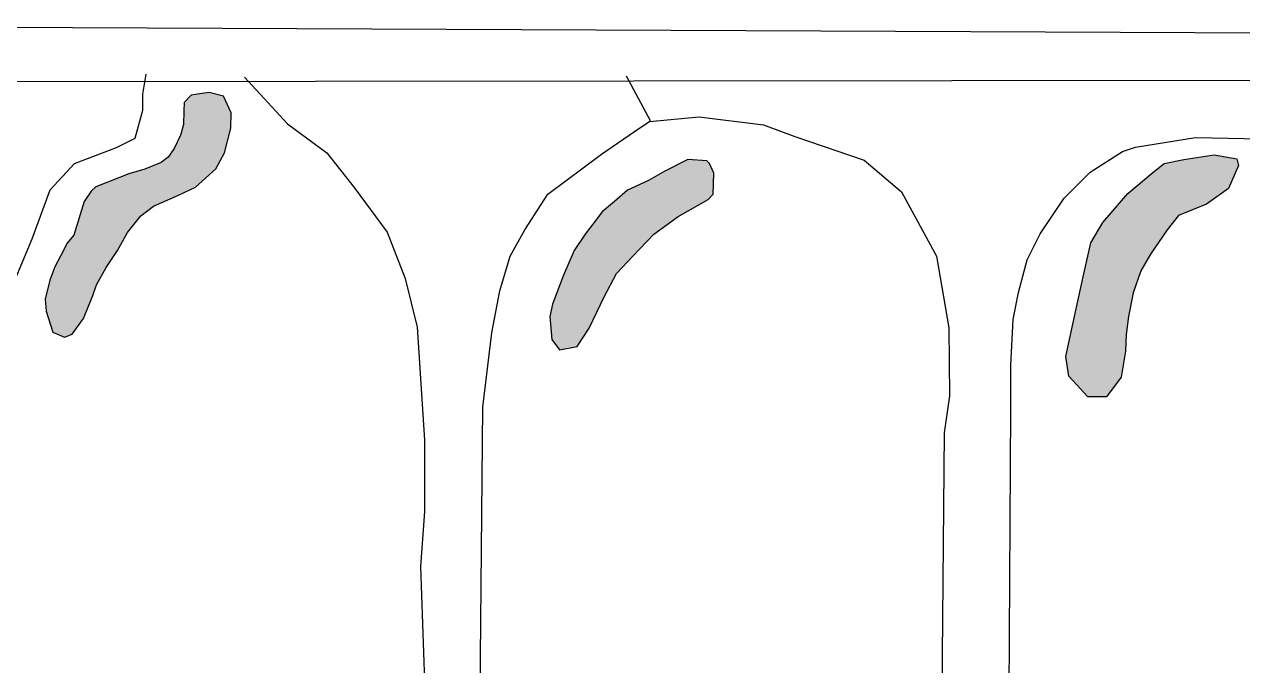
# Model space of a CAD drawing. Header units: millimetres. Extents: x 245 to 515, y 87 to 339.
# Drawn here: x 337.546 to 338.797, y 231.542 to 232.2 of the extents above; entities that cross this region are included whole.
import ezdxf

# ---------------------------------------------------------------- set-up
doc = ezdxf.new("R2010")
doc.units = ezdxf.units.MM
doc.layers.add('çziigi', color=10, linetype='Continuous')

msp = doc.modelspace()

# ---------------------------------------------------------------- hatches: boundary and pattern name
at = {"layer": 'çziigi'}
h = msp.add_hatch(color=256, dxfattribs=at)
h.dxf.hatch_style = 1
h.paths.add_polyline_path([(337.7578, 232.0932), (337.7582, 232.109), (337.7505, 232.126), (337.7356, 232.1299), (337.7237, 232.1282), (337.7172, 232.1272), (337.71, 232.1196), (337.7096, 232.1107), (337.7092, 232.0971), (337.7062, 232.086), (337.6998, 232.0724), (337.6934, 232.0635), (337.6862, 232.0579), (337.6696, 232.0511), (337.653, 232.0464), (337.6436, 232.0426), (337.6193, 232.0332), (337.6146, 232.0286), (337.6074, 232.0179), (337.5967, 231.9834), (337.5895, 231.9748), (337.5865, 231.9685), (337.5771, 231.951), (337.572, 231.9374), (337.5673, 231.9178), (337.5682, 231.9055), (337.575, 231.884), (337.5869, 231.8789), (337.595, 231.8819), (337.6065, 231.8981), (337.6163, 231.9215), (337.6201, 231.9326), (337.6299, 231.9504), (337.6414, 231.9679), (337.6517, 231.9862), (337.6653, 232.0032), (337.6785, 232.0134), (337.7041, 232.0245), (337.7215, 232.0326), (337.7424, 232.0515), (337.7514, 232.0681)])
h.paths.add_polyline_path([(338.2175, 232.0026), (338.2483, 232.02), (338.2532, 232.0256), (338.2539, 232.0472), (338.2497, 232.057), (338.2469, 232.0598), (338.2273, 232.0612), (338.2036, 232.0493), (338.1868, 232.0395), (338.1652, 232.0298), (338.1519, 232.0179), (338.1394, 232.0074), (338.1296, 231.9949), (338.1219, 231.9844), (338.1107, 231.9677), (338.0996, 231.9426), (338.0884, 231.9126), (338.0856, 231.9), (338.0877, 231.8763), (338.0954, 231.8658), (338.1135, 231.8693), (338.1261, 231.8882), (338.1414, 231.9202), (338.154, 231.944), (338.1708, 231.9621), (338.1924, 231.9844)])
h = msp.add_hatch(color=256, dxfattribs=at)
h.dxf.hatch_style = 1
h.paths.add_polyline_path([(339.3279, 232.0878), (339.2592, 232.0992), (339.2041, 232.0942), (339.1984, 232.0907), (339.2056, 232.0805), (339.2093, 232.0756), (339.2127, 232.0659), (339.2111, 232.0503), (339.1995, 232.0324), (339.1863, 232.0257), (339.161, 232.0187), (339.1533, 232.0123), (339.1469, 231.9964), (339.1438, 231.9851), (339.1291, 231.9465), (339.1243, 231.9342), (339.1184, 231.9083), (339.1163, 231.8786), (339.1126, 231.8508), (339.1132, 231.8312), (339.1206, 231.8138), (339.1353, 231.8123), (339.146, 231.8224), (339.1512, 231.834), (339.1558, 231.852), (339.1573, 231.8606), (339.1582, 231.874), (339.1603, 231.8869), (339.1643, 231.9009), (339.1686, 231.9159), (339.1735, 231.9288), (339.1986, 231.9597), (339.2047, 231.9716), (339.2151, 231.9958), (339.2261, 232.0117), (339.2319, 232.0169), (339.2429, 232.0255), (339.2613, 232.0453), (339.2696, 232.0573), (339.2778, 232.0661), (339.2885, 232.071), (339.3047, 232.0713), (339.3136, 232.071)])
h.paths.add_polyline_path([(338.7828, 232.0315), (338.7929, 232.0549), (338.7913, 232.0619), (338.768, 232.0658), (338.7369, 232.0611), (338.7166, 232.0572), (338.705, 232.0479), (338.6793, 232.0261), (338.6536, 231.9966), (338.6412, 231.9756), (338.6342, 231.9437), (338.6256, 231.9048), (338.6155, 231.8589), (338.6186, 231.8387), (338.638, 231.8177), (338.6575, 231.8177), (338.6723, 231.8379), (338.677, 231.8644), (338.6777, 231.8815), (338.6801, 231.9001), (338.6847, 231.9242), (338.6925, 231.9468), (338.7026, 231.9639), (338.7198, 231.9888), (338.7314, 232.0036), (338.7602, 232.0152)])

# ---------------------------------------------------------------- linework, layer by layer
for p, q in [((336.9123, 232.1998), (339.5349, 232.1878)), ((337.6675, 232.1281), (337.6708, 232.1488)), ((337.0498, 232.1408), (339.5493, 232.1432)), ((337.7721, 232.1457), (337.816, 232.0977)), ((338.1891, 232.1007), (338.1642, 232.1465)), ((337.6675, 232.1118), (337.6675, 232.1281)), ((337.7172, 232.1272), (337.71, 232.1196)), ((337.7237, 232.1282), (337.7172, 232.1272)), ((337.7356, 232.1299), (337.7237, 232.1282)), ((337.7505, 232.126), (337.7356, 232.1299)), ((337.7582, 232.109), (337.7505, 232.126)), ((337.6598, 232.0829), (337.6675, 232.1118)), ((337.7096, 232.1107), (337.7092, 232.0971)), ((337.71, 232.1196), (337.7096, 232.1107)), ((337.7578, 232.0932), (337.7582, 232.109)), ((338.178, 232.0938), (338.1891, 232.1007)), ((338.1878, 232.1), (338.2391, 232.1049)), ((338.2391, 232.1049), (338.3051, 232.0966)), ((337.7062, 232.086), (337.6998, 232.0724)), ((337.7092, 232.0971), (337.7062, 232.086)), ((337.7514, 232.0681), (337.7578, 232.0932)), ((337.816, 232.0977), (337.8566, 232.0681)), ((338.1385, 232.0667), (338.178, 232.0938)), ((338.3051, 232.0966), (338.3371, 232.0848)), ((337.5973, 232.057), (337.6405, 232.0733)), ((337.6405, 232.0733), (337.6598, 232.0829)), ((338.3371, 232.0848), (338.4086, 232.0605)), ((338.6739, 232.0694), (338.6873, 232.0738)), ((338.6873, 232.0738), (338.7488, 232.0837)), ((338.7488, 232.0837), (338.8153, 232.0823)), ((337.6934, 232.0635), (337.6862, 232.0579)), ((337.6998, 232.0724), (337.6934, 232.0635)), ((337.7424, 232.0515), (337.7514, 232.0681)), ((337.8566, 232.0681), (337.8847, 232.0325)), ((338.0836, 232.0256), (338.1385, 232.0667)), ((338.2273, 232.0612), (338.2036, 232.0493)), ((338.2469, 232.0598), (338.2273, 232.0612)), ((338.4086, 232.0605), (338.4468, 232.0279)), ((338.6405, 232.0483), (338.6739, 232.0694)), ((338.7166, 232.0572), (338.7369, 232.0611)), ((338.7369, 232.0611), (338.768, 232.0658)), ((338.768, 232.0658), (338.7913, 232.0619)), ((338.7913, 232.0619), (338.7929, 232.0549)), ((337.5723, 232.0301), (337.5973, 232.057)), ((337.6696, 232.0511), (337.653, 232.0464)), ((337.6862, 232.0579), (337.6696, 232.0511)), ((337.7215, 232.0326), (337.7424, 232.0515)), ((338.2036, 232.0493), (338.1868, 232.0395)), ((338.2497, 232.057), (338.2469, 232.0598)), ((338.2539, 232.0472), (338.2497, 232.057)), ((338.6138, 232.0216), (338.6405, 232.0483)), ((338.6793, 232.0261), (338.705, 232.0479)), ((338.705, 232.0479), (338.7166, 232.0572)), ((338.7929, 232.0549), (338.7828, 232.0315)), ((337.6436, 232.0426), (337.6193, 232.0332)), ((337.653, 232.0464), (337.6436, 232.0426)), ((338.1868, 232.0395), (338.1652, 232.0298)), ((338.2532, 232.0256), (338.2539, 232.0472)), ((337.5539, 231.9798), (337.5723, 232.0301)), ((337.6146, 232.0286), (337.6074, 232.0179)), ((337.6193, 232.0332), (337.6146, 232.0286)), ((337.6785, 232.0134), (337.7041, 232.0245)), ((337.7041, 232.0245), (337.7215, 232.0326)), ((337.8847, 232.0325), (337.9184, 231.9865)), ((338.06, 231.9888), (338.0836, 232.0256)), ((338.1652, 232.0298), (338.1519, 232.0179)), ((338.2483, 232.02), (338.2532, 232.0256)), ((338.4468, 232.0279), (338.4829, 231.962)), ((338.6536, 231.9966), (338.6793, 232.0261)), ((338.7828, 232.0315), (338.7602, 232.0152)), ((337.6074, 232.0179), (337.5967, 231.9834)), ((337.6653, 232.0032), (337.6785, 232.0134)), ((338.1519, 232.0179), (338.1394, 232.0074)), ((338.2175, 232.0026), (338.2483, 232.02)), ((338.5893, 231.9848), (338.6138, 232.0216)), ((338.7602, 232.0152), (338.7314, 232.0036)), ((337.6517, 231.9862), (337.6653, 232.0032)), ((338.1394, 232.0074), (338.1296, 231.9949)), ((338.1924, 231.9844), (338.2175, 232.0026)), ((338.7314, 232.0036), (338.7198, 231.9888)), ((337.6414, 231.9679), (337.6517, 231.9862)), ((337.9184, 231.9865), (337.9369, 231.9391)), ((338.0447, 231.9618), (338.06, 231.9888)), ((338.1296, 231.9949), (338.1219, 231.9844)), ((338.6412, 231.9756), (338.6536, 231.9966)), ((338.7198, 231.9888), (338.7026, 231.9639)), ((337.526, 231.9135), (337.5539, 231.9798)), ((337.5895, 231.9748), (337.5865, 231.9685)), ((337.5967, 231.9834), (337.5895, 231.9748)), ((338.1219, 231.9844), (338.1107, 231.9677)), ((338.1708, 231.9621), (338.1924, 231.9844)), ((338.5759, 231.9581), (338.5893, 231.9848)), ((338.6342, 231.9437), (338.6412, 231.9756)), ((337.5865, 231.9685), (337.5771, 231.951)), ((337.6299, 231.9504), (337.6414, 231.9679)), ((338.0343, 231.9264), (338.0447, 231.9618)), ((338.1107, 231.9677), (338.0996, 231.9426)), ((338.154, 231.944), (338.1708, 231.9621)), ((338.4829, 231.962), (338.4954, 231.8884)), ((338.7026, 231.9639), (338.6925, 231.9468)), ((337.5771, 231.951), (337.572, 231.9374)), ((337.6201, 231.9326), (337.6299, 231.9504)), ((338.567, 231.9248), (338.5759, 231.9581)), ((337.572, 231.9374), (337.5673, 231.9178)), ((337.9369, 231.9391), (337.9493, 231.889)), ((338.0996, 231.9426), (338.0884, 231.9126)), ((338.1414, 231.9202), (338.154, 231.944)), ((338.6256, 231.9048), (338.6342, 231.9437)), ((338.6925, 231.9468), (338.6847, 231.9242)), ((337.6163, 231.9215), (337.6201, 231.9326)), ((338.0259, 231.8833), (338.0343, 231.9264)), ((338.5614, 231.8969), (338.567, 231.9248)), ((338.6847, 231.9242), (338.6801, 231.9001)), ((337.5673, 231.9178), (337.5682, 231.9055)), ((337.6065, 231.8981), (337.6163, 231.9215)), ((338.0884, 231.9126), (338.0856, 231.9)), ((338.1261, 231.8882), (338.1414, 231.9202)), ((337.5682, 231.9055), (337.575, 231.884)), ((337.595, 231.8819), (337.6065, 231.8981)), ((338.0856, 231.9), (338.0877, 231.8763)), ((338.6155, 231.8589), (338.6256, 231.9048)), ((338.6801, 231.9001), (338.6777, 231.8815)), ((337.9493, 231.889), (337.9569, 231.7733)), ((338.1135, 231.8693), (338.1261, 231.8882)), ((338.4954, 231.8884), (338.4962, 231.8187)), ((338.5592, 231.8502), (338.5614, 231.8969)), ((337.575, 231.884), (337.5869, 231.8789)), ((337.5869, 231.8789), (337.595, 231.8819)), ((338.0169, 231.807), (338.0259, 231.8833)), ((338.0877, 231.8763), (338.0954, 231.8658)), ((338.6777, 231.8815), (338.677, 231.8644)), ((338.0954, 231.8658), (338.1135, 231.8693)), ((338.677, 231.8644), (338.6723, 231.8379)), ((338.5592, 231.8046), (338.5592, 231.8502)), ((338.6186, 231.8387), (338.6155, 231.8589)), ((338.638, 231.8177), (338.6186, 231.8387)), ((338.6723, 231.8379), (338.6575, 231.8177)), ((338.4962, 231.8187), (338.4906, 231.7805)), ((338.6575, 231.8177), (338.638, 231.8177)), ((338.0079, 230.9424), (338.0169, 231.807)), ((338.5536, 230.9248), (338.5592, 231.8046)), ((337.9569, 231.7733), (337.9569, 231.6999)), ((338.4906, 231.7805), (338.4834, 230.9381)), ((337.9569, 231.6999), (337.9528, 231.6436)), ((337.9528, 231.6436), (337.9569, 231.5259))]:
    msp.add_line(p, q, dxfattribs=at)

doc.saveas('drawing.dxf')
